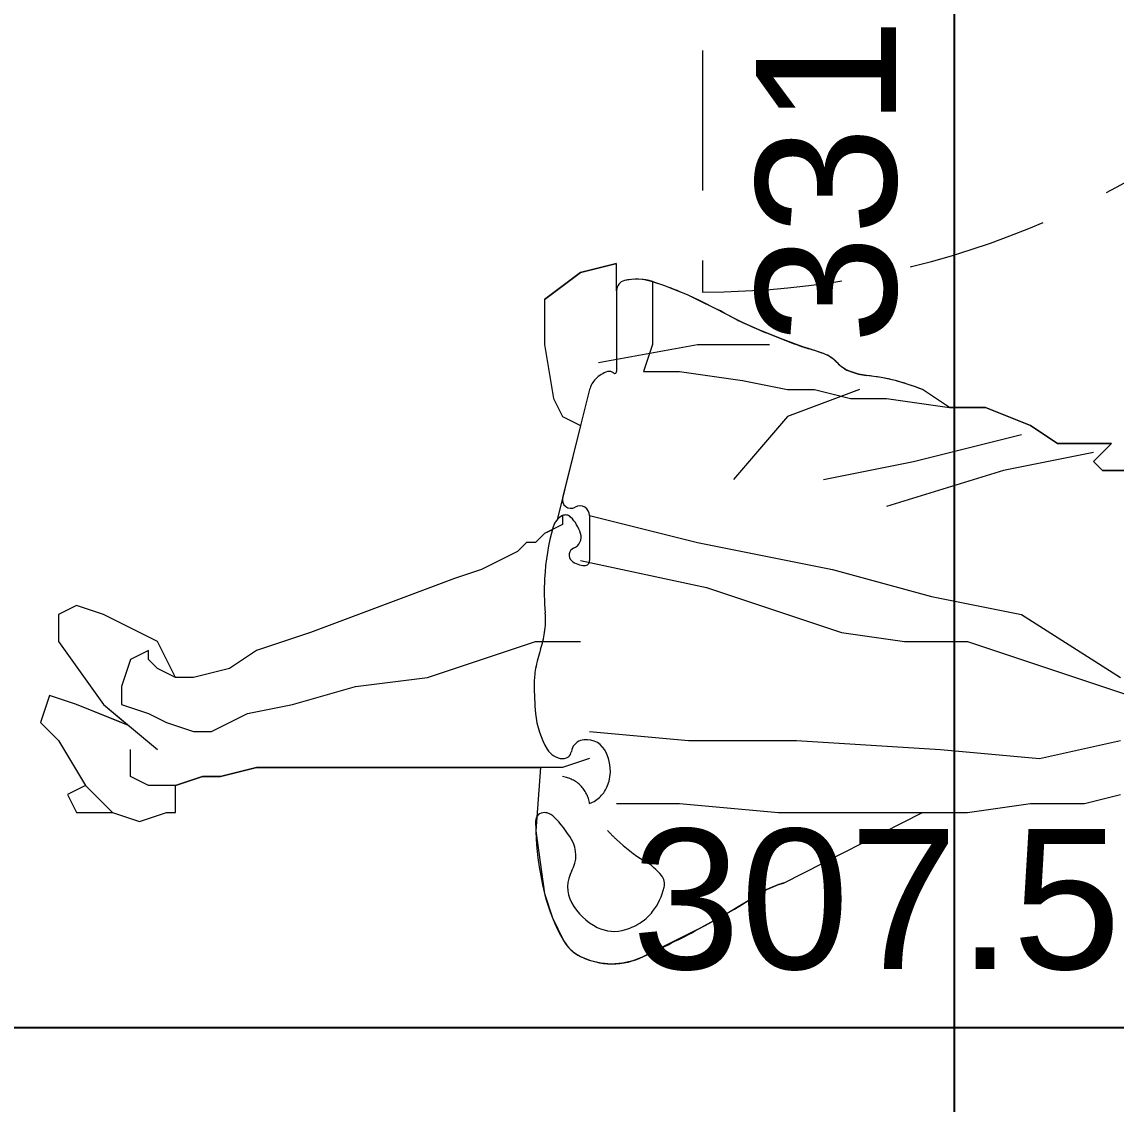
# Model space of a CAD drawing. Header units: centimetres. Extents: x 86156 to 91557, y -55119 to -48172.
# Drawn here: x 88281.2 to 88378.9, y -52362.9 to -52266.3 of the extents above; entities that cross this region are included whole.
import ezdxf

# ---------------------------------------------------------------- set-up
doc = ezdxf.new("R2010")
doc.units = ezdxf.units.CM
doc.header["$LTSCALE"] = 50
doc.header["$MEASUREMENT"] = 0
doc.linetypes.add('CACHE', pattern=[0.375, 0.25, -0.125])
doc.layers.get('0').update_dxf_attribs({"color": 8})
for name, color, linetype, lineweight in [('BETON HACHURE', 253, 'Continuous', 13), ('door', 44, 'Continuous', 5), ('New_SANITARI BANJO_Pen_No__75', 6, 'Continuous', 18), ('WINDOWS', 21, 'Continuous', 5)]:
    doc.layers.add(name, color=color, linetype=linetype, lineweight=lineweight)
doc.layers.add('COTE 50ème', color=1, linetype='Continuous')
doc.styles.add('GENERATED_STYLE_1', font='arial.ttf')
doc.styles.add('RS_TXT_50', font='arial.ttf', dxfattribs={"height": 12.5})
doc.dimstyles.new('RS_50CM_LINEAIRE', dxfattribs={"dimscale": 5, "dimtxt": 12.5, "dimasz": 1.5, "dimexe": 1, "dimexo": 2.5, "dimgap": 1, "dimtad": 1, "dimdec": 1, "dimrnd": 0.5, "dimdsep": 46, "dimtxsty": 'RS_TXT_50', "dimblk1": 'ARCHTICK', "dimblk2": 'ARCHTICK', "dimsah": 1, "dimcen": 2.5, "dimdle": 1, "dimclrt": 4, "dimadec": 0, "dimazin": 2, "dimtfac": 1, "dimtdec": 1, "dimtix": 1, "dimtmove": 2, "dimatfit": 3, "dimfxl": 1, "dimtolj": 1, "dimtzin": 0, "dimarcsym": 0})

# ---------------------------------------------------------------- blocks, each defined once
blk = doc.blocks.new('A$C0be60111')
at = {"layer": 'door'}
h = blk.add_hatch(dxfattribs=at)
h.set_pattern_fill('ANSI31', color=256, scale=15, angle=765)
h.set_pattern_definition([(90, (-137884.7133, -47127.9152), (-1.875, 3e-15), [])])
h.paths.add_polyline_path([(1.97, 2.267), (79.78, 2.267), (79.78, -2.448), (1.97, -2.448)])
for p, q in [((40.875, -27.107), (40.875, 7.852)), ((71.863, 6.913), (71.863, 6.788)), ((71.988, 6.913), (71.863, 6.913)), ((73.095, 6.913), (71.988, 6.913)), ((73.095, 6.913), (73.22, 6.913)), ((73.22, 6.913), (73.22, 6.788)), ((71.268, 5.449), (71.268, 6.022)), ((71.488, 5.449), (71.488, 6.022)), ((73.47, 6.538), (71.613, 6.538)), ((71.613, 6.288), (73.47, 6.288)), ((71.668, 6.038), (71.863, 6.038)), ((73.22, 6.788), (71.863, 6.788)), ((73.22, 6.038), (71.863, 6.038)), ((73.22, 6.038), (73.22, 4.669)), ((71.268, 5.449), (71.268, 4.877)), ((71.488, 5.449), (71.488, 4.877)), ((71.668, 4.86), (71.676, 4.86)), ((73.376, 4.499), (71.707, 4.499)), ((73.376, 4.099), (71.707, 4.099)), ((71.863, 4.675), (71.863, 4.669)), ((69.542, 2.567), (69.542, 2.267)), ((69.542, 2.267), (75.542, 2.267)), ((69.842, 2.867), (75.242, 2.867)), ((75.542, 2.567), (75.542, 2.267)), ((69.542, -2.748), (69.542, -2.448)), ((69.542, -2.448), (75.542, -2.448)), ((75.542, -2.748), (75.542, -2.448)), ((69.842, -3.048), (75.242, -3.048)), ((73.376, -4.28), (71.707, -4.28)), ((73.376, -4.68), (71.707, -4.68)), ((71.863, -4.856), (71.863, -4.85)), ((73.22, -6.219), (73.22, -4.85)), ((71.268, -5.63), (71.268, -5.058)), ((71.268, -5.63), (71.268, -6.203)), ((71.488, -5.63), (71.488, -5.058)), ((71.488, -5.63), (71.488, -6.203)), ((71.668, -5.041), (71.676, -5.041)), ((71.613, -6.469), (73.47, -6.469)), ((73.47, -6.719), (71.613, -6.719)), ((71.668, -6.219), (71.863, -6.219)), ((73.22, -6.219), (71.863, -6.219)), ((73.22, -6.969), (71.863, -6.969)), ((71.863, -7.094), (71.863, -6.969)), ((71.988, -7.094), (71.863, -7.094)), ((73.095, -7.094), (71.988, -7.094)), ((73.095, -7.094), (73.22, -7.094)), ((73.22, -7.094), (73.22, -6.969))]:
    blk.add_line(p, q, dxfattribs=at)
at = {"layer": 'door', "linetype": 'CACHE'}
blk.add_line((1.97, 2.267), (1.97, -75.543), dxfattribs=at)
at = {"layer": 'door'}
for points in [[(0, 0), (3.143, 0), (3.018, 2.319), (1.761, 2.319), (1.761, -2.5), (0, -2.5), (0, 0)], [(1.97, 2.267), (79.78, 2.267), (79.78, -2.448), (1.97, -2.448), (1.97, 2.267)]]:
    blk.add_lwpolyline(points, dxfattribs=at)
blk.add_circle((40.875, -33.107), 6, dxfattribs=at)
for centre, radius, start, end in [((72.542, 6.167), 0.929, 53.41041, 126.58959), ((71.378, 6.022), 0.11, 0.01058, 179.98942), ((71.613, 6.413), 0.125, 90, 270), ((71.544, 6.018), 0.0561, 52.03658, 176.29028), ((71.678, 6.253), 0.215, 242.38575, 267.2971), ((71.864, 6.537), 0.251, 90.11503, 179.88497), ((71.864, 6.288), 0.251, 180.11503, 269.88497), ((73.22, 6.537), 0.251, 0.11503, 89.88497), ((73.22, 6.288), 0.251, 270.11503, 359.88497), ((73.47, 6.413), 0.125, 270, 90), ((71.378, 4.877), 0.11, 180.01058, 359.98942), ((70.885, 3.923), 0.841, 314.36895, 12.07048), ((71.544, 4.88), 0.0561, 183.70972, 307.96342), ((71.707, 4.299), 0.2, 90, 270), ((71.678, 4.646), 0.215, 92.7029, 117.61425), ((71.672, 4.669), 0.191, 1.8485, 91.25737), ((71.692, 4.67), 0.171, 275.05904, 359.78248), ((73.392, 4.67), 0.171, 180.21752, 264.94096), ((74.198, 3.923), 0.841, 167.92952, 225.63105), ((73.376, 4.299), 0.2, 270, 90), ((71.863, 2.867), 0.6, 130.59085, 180), ((73.22, 2.867), 0.6, 0, 49.40915), ((69.842, 2.567), 0.3, 90, 180), ((75.242, 2.567), 0.3, 0, 90), ((69.842, -2.748), 0.3, 180, 270), ((75.242, -2.748), 0.3, 270, 0), ((71.863, -3.048), 0.6, 180, 229.40915), ((70.885, -4.104), 0.841, 347.92952, 45.63105), ((74.198, -4.104), 0.841, 134.36895, 192.07048), ((73.22, -3.048), 0.6, 310.59085, 0), ((71.707, -4.48), 0.2, 90, 270), ((71.672, -4.85), 0.191, 268.74263, 358.1515), ((71.692, -4.851), 0.171, 0.21752, 84.94096), ((73.392, -4.851), 0.171, 95.05904, 179.78248), ((73.376, -4.48), 0.2, 270, 90), ((71.378, -5.058), 0.11, 0.01058, 179.98942), ((71.544, -5.061), 0.0561, 52.03658, 176.29028), ((71.678, -4.827), 0.215, 242.38575, 267.2971), ((71.378, -6.203), 0.11, 180.01058, 359.98942), ((71.544, -6.199), 0.0561, 183.70972, 307.96342), ((71.613, -6.594), 0.125, 90, 270), ((71.678, -6.433), 0.215, 92.7029, 117.61425), ((71.864, -6.469), 0.251, 90.11503, 179.88497), ((71.864, -6.718), 0.251, 180.11503, 269.88497), ((73.22, -6.469), 0.251, 0.11503, 89.88497), ((73.22, -6.718), 0.251, 270.11503, 359.88497), ((73.47, -6.594), 0.125, 270, 90), ((72.542, -6.348), 0.929, 233.41041, 306.58959)]:
    blk.add_arc(centre, radius, start, end, dxfattribs=at)
at = {"layer": 'door', "linetype": 'CACHE'}
blk.add_arc((1.866, 2.53), 78.073, 270.07663, 356.34468, dxfattribs=at)
at = {"layer": 'door', "char_height": 7, "rotation": 270, "style": 'GENERATED_STYLE_1'}
for s, insert, attachment_point in [('\\A1;\\pt0;212', (32.164, -10.3), 7), ('\\A1;\\pt0;82', (42.625, -12.869), 7), ('\\A1;\\pt0;P', (44.207, -30.539), 1)]:
    blk.add_mtext(s, dxfattribs=dict(at, insert=insert, attachment_point=attachment_point))
blk = doc.blocks.new('_ArchTick')
at = {"color": 0, "linetype": 'ByBlock', "const_width": 0.15}
blk.add_lwpolyline([(-0.5, -0.5), (0.5, 0.5)], dxfattribs=at)
blk = doc.blocks.new('*D1688')
at = {"layer": 'COTE 50ème', "color": 0, "lineweight": -2, "ltscale": 0.5, "transparency": 16777216}
for p, q in [((88511.256, -52326.079), (88511.256, -52361.032)), ((88203.756, -52333.395), (88203.756, -52361.032)), ((88198.756, -52356.032), (88516.256, -52356.032))]:
    blk.add_line(p, q, dxfattribs=at)
at = {"layer": 'Defpoints', "color": 0, "ltscale": 0.5, "transparency": 16777216}
for p in [(88511.256, -52313.579), (88203.756, -52320.895), (88511.256, -52356.032)]:
    blk.add_point(p, dxfattribs=at)
at = {"layer": 'COTE 50ème', "color": 0, "lineweight": -2, "ltscale": 0.5, "transparency": 16777216, "xscale": 7.5, "yscale": 7.5, "zscale": 7.5, "rotation": 180}
blk.add_blockref('_ArchTick', (88203.756, -52356.032), dxfattribs=at)
at = {"layer": 'COTE 50ème', "color": 0, "lineweight": -2, "ltscale": 0.5, "transparency": 16777216, "xscale": 7.5, "yscale": 7.5, "zscale": 7.5}
blk.add_blockref('_ArchTick', (88511.256, -52356.032), dxfattribs=at)
at = {"layer": 'COTE 50ème', "color": 4, "ltscale": 0.5, "transparency": 16777216, "insert": (88357.506, -52344.646), "char_height": 12.5, "attachment_point": 5, "style": 'RS_TXT_50'}
blk.add_mtext('\\A1;307.5', dxfattribs=at)
blk = doc.blocks.new('*D1752')
at = {"layer": 'COTE 50ème', "color": 0, "lineweight": -2, "ltscale": 0.5, "transparency": 16777216}
for p, q in [((88364.494, -52444.029), (88364.494, -52102.374)), ((88346.256, -52107.374), (88369.494, -52107.374)), ((88331.25, -52439.029), (88369.494, -52439.029))]:
    blk.add_line(p, q, dxfattribs=at)
at = {"layer": 'Defpoints', "color": 0, "ltscale": 0.5, "transparency": 16777216}
for p in [(88333.756, -52107.374), (88364.494, -52107.374), (88318.75, -52439.029)]:
    blk.add_point(p, dxfattribs=at)
at = {"layer": 'COTE 50ème', "color": 0, "lineweight": -2, "ltscale": 0.5, "transparency": 16777216, "xscale": 7.5, "yscale": 7.5, "zscale": 7.5}
for p, rotation in [((88364.494, -52107.374), 90), ((88364.494, -52439.029), 270)]:
    blk.add_blockref('_ArchTick', p, dxfattribs=dict(at, rotation=rotation))
at = {"layer": 'COTE 50ème', "color": 4, "ltscale": 0.5, "transparency": 16777216, "insert": (88353.108, -52273.201), "char_height": 12.5, "attachment_point": 5, "rotation": 90, "style": 'RS_TXT_50'}
blk.add_mtext('\\A1;331.5', dxfattribs=at)

msp = doc.modelspace()

# ---------------------------------------------------------------- hatches: boundary and pattern name
at = {"layer": 'BETON HACHURE', "ltscale": 0.5, "transparency": 33554559}
h = msp.add_hatch(color=256, dxfattribs=at)
h.dxf.hatch_style = 1
h.paths.add_polyline_path([(89857.952, -49968.552), (89601.54, -49712.139), (89017.582, -49863.162), (88999.748, -49863.162), (88314.754, -49713.175), (88293.269, -49713.162), (87031.802, -49846.886), (86857.565, -50021.45), (86757.226, -51272.482), (86839.397, -52045.385), (86669.468, -52571.174), (86746.667, -53900.722), (86983.497, -54130.117), (88279.552, -54131.552), (88279.553, -54261.564), (89504.553, -54261.562), (89504.553, -54401.562), (90492.952, -54401.562), (90492.952, -51921.058), (89857.952, -51772.598)])
h.paths.add_polyline_path([(89837.952, -51788.461), (90472.952, -51936.921), (90472.952, -54381.562), (89524.553, -54381.562), (89524.553, -54241.562), (88299.552, -54241.564), (88299.552, -54111.574), (86991.604, -54110.126), (86766.182, -53891.78), (86689.651, -52573.757), (86859.734, -52047.494), (86777.311, -51272.222), (86876.913, -50030.376), (87040.954, -49866.028), (88294.32, -49733.163), (88312.584, -49733.173), (88997.584, -49883.162), (89020.126, -49883.162), (89595.48, -49734.364), (89837.952, -49976.836)], flags=16)
at = {"layer": 'WINDOWS'}
h = msp.add_hatch(color=140, dxfattribs=at)
h.dxf.hatch_style = 1
h.paths.add_polyline_path([(89018.829, -49872.962), (88998.687, -49872.962), (88313.691, -49722.974), (88293.784, -49722.962), (87036.287, -49856.266), (86867.046, -50025.824), (86767.068, -51272.355), (86849.362, -52046.418), (86679.358, -52572.44), (86756.229, -53896.341), (86987.469, -54120.322), (88289.352, -54121.763), (88289.352, -54251.764), (89514.353, -54251.762), (89514.353, -54391.762), (90483.152, -54391.762), (90483.152, -51928.831), (89848.152, -51780.371), (89848.152, -49972.611), (89598.571, -49723.029)])
h.paths.add_polyline_path([(89597.965, -49725.252), (89846.152, -49973.439), (89846.152, -51781.957), (90481.152, -51930.417), (90481.152, -54389.762), (89516.353, -54389.762), (89516.353, -54249.762), (88291.352, -54249.764), (88291.352, -54119.765), (86988.28, -54118.323), (86758.181, -53895.446), (86681.376, -52572.698), (86851.396, -52046.629), (86769.076, -51272.329), (86868.981, -50026.717), (87037.202, -49858.18), (88293.889, -49724.962), (88313.474, -49724.974), (88998.471, -49874.962), (89019.083, -49874.962)], flags=16)

# ---------------------------------------------------------------- linework, layer by layer
at = {"layer": 'New_SANITARI BANJO_Pen_No__75', "color": 240, "linetype": 'Continuous', "lineweight": 5, "true_color": 0xed1f24}
for p, q in [((88334.315, -52287.869), (88331.101, -52288.672)), ((88334.316, -52287.867), (88331.102, -52288.67)), ((88334.315, -52290.278), (88334.315, -52287.869)), ((88331.101, -52288.672), (88327.887, -52291.081)), ((88331.102, -52288.67), (88327.888, -52291.079)), ((88334.736, -52289.502), (88334.615, -52289.596)), ((88334.738, -52289.5), (88334.617, -52289.594)), ((88334.871, -52289.429), (88334.736, -52289.502)), ((88334.873, -52289.428), (88334.738, -52289.5)), ((88335.016, -52289.38), (88334.871, -52289.429)), ((88335.018, -52289.378), (88334.873, -52289.428)), ((88335.855, -52289.253), (88335.016, -52289.38)), ((88335.329, -52289.312), (88335.018, -52289.378)), ((88335.645, -52289.268), (88335.329, -52289.312)), ((88335.962, -52289.246), (88335.645, -52289.268)), ((88336.703, -52289.285), (88335.855, -52289.253)), ((88336.281, -52289.247), (88335.962, -52289.246)), ((88336.599, -52289.27), (88336.281, -52289.247)), ((88336.914, -52289.316), (88336.599, -52289.27)), ((88337.529, -52289.475), (88336.703, -52289.285)), ((88337.225, -52289.384), (88336.914, -52289.316)), ((88337.531, -52289.473), (88337.225, -52289.384)), ((88338.636, -52289.86), (88337.529, -52289.475)), ((88337.531, -52289.473), (88337.531, -52293.488)), ((88337.808, -52289.567), (88337.531, -52289.473)), ((88334.328, -52290.125), (88334.315, -52290.278)), ((88334.329, -52290.124), (88334.316, -52290.276)), ((88334.316, -52290.276), (88334.316, -52294.291)), ((88334.366, -52289.977), (88334.328, -52290.125)), ((88334.367, -52289.975), (88334.329, -52290.124)), ((88334.427, -52289.836), (88334.366, -52289.977)), ((88334.429, -52289.835), (88334.367, -52289.975)), ((88334.511, -52289.708), (88334.427, -52289.836)), ((88334.513, -52289.707), (88334.429, -52289.835)), ((88334.615, -52289.596), (88334.511, -52289.708)), ((88334.617, -52289.594), (88334.513, -52289.707)), ((88338.085, -52289.662), (88337.808, -52289.567)), ((88338.361, -52289.759), (88338.085, -52289.662)), ((88338.637, -52289.859), (88338.361, -52289.759)), ((88339.73, -52290.279), (88338.636, -52289.86)), ((88338.912, -52289.96), (88338.637, -52289.859)), ((88339.186, -52290.064), (88338.912, -52289.96)), ((88339.459, -52290.17), (88339.186, -52290.064)), ((88339.731, -52290.277), (88339.459, -52290.17)), ((88340.645, -52290.664), (88339.73, -52290.279)), ((88339.961, -52290.371), (88339.731, -52290.277)), ((88340.191, -52290.466), (88339.961, -52290.371)), ((88340.419, -52290.563), (88340.191, -52290.466)), ((88327.887, -52291.081), (88327.887, -52295.096)), ((88327.888, -52291.079), (88327.888, -52295.094)), ((88340.647, -52290.662), (88340.419, -52290.563)), ((88341.547, -52291.081), (88340.645, -52290.664)), ((88340.874, -52290.764), (88340.647, -52290.662)), ((88341.099, -52290.867), (88340.874, -52290.764)), ((88341.324, -52290.972), (88341.099, -52290.867)), ((88341.548, -52291.079), (88341.324, -52290.972)), ((88343.173, -52291.887), (88341.547, -52291.081)), ((88341.956, -52291.278), (88341.548, -52291.079)), ((88342.363, -52291.479), (88341.956, -52291.278)), ((88342.769, -52291.681), (88342.363, -52291.479)), ((88343.174, -52291.886), (88342.769, -52291.681)), ((88344.783, -52292.725), (88343.173, -52291.887)), ((88343.578, -52292.092), (88343.174, -52291.886)), ((88343.981, -52292.301), (88343.578, -52292.092)), ((88344.383, -52292.511), (88343.981, -52292.301)), ((88344.784, -52292.723), (88344.383, -52292.511)), ((88345.568, -52293.123), (88344.783, -52292.725)), ((88344.784, -52292.723), (88344.979, -52292.826)), ((88344.979, -52292.826), (88345.175, -52292.926)), ((88345.175, -52292.926), (88345.372, -52293.025)), ((88345.372, -52293.025), (88345.569, -52293.121)), ((88346.368, -52293.49), (88345.568, -52293.123)), ((88345.569, -52293.121), (88345.768, -52293.216)), ((88345.768, -52293.216), (88345.968, -52293.309)), ((88345.968, -52293.309), (88346.168, -52293.4)), ((88346.168, -52293.4), (88346.37, -52293.488)), ((88334.316, -52294.291), (88334.316, -52297.504)), ((88337.531, -52293.488), (88337.531, -52295.094)), ((88347.175, -52293.834), (88346.368, -52293.49)), ((88346.37, -52293.488), (88346.571, -52293.576)), ((88346.571, -52293.576), (88346.773, -52293.662)), ((88346.773, -52293.662), (88346.975, -52293.748)), ((88346.975, -52293.748), (88347.177, -52293.832)), ((88347.988, -52294.166), (88347.175, -52293.834)), ((88347.177, -52293.832), (88347.38, -52293.917)), ((88347.38, -52293.917), (88347.582, -52294)), ((88347.582, -52294), (88347.786, -52294.082)), ((88347.786, -52294.082), (88347.989, -52294.164)), ((88349.184, -52294.637), (88347.988, -52294.166)), ((88347.989, -52294.164), (88348.288, -52294.283)), ((88348.288, -52294.283), (88348.587, -52294.401)), ((88327.887, -52295.096), (88328.691, -52299.914)), ((88327.888, -52295.094), (88328.692, -52299.913)), ((88332.709, -52296.701), (88341.548, -52295.094)), ((88337.531, -52295.094), (88336.727, -52297.504)), ((88341.548, -52295.094), (88347.977, -52295.094)), ((88348.587, -52294.401), (88348.886, -52294.519)), ((88348.886, -52294.519), (88349.186, -52294.636)), ((88350.386, -52295.096), (88349.184, -52294.637)), ((88349.186, -52294.636), (88349.486, -52294.751)), ((88349.486, -52294.751), (88349.786, -52294.867)), ((88349.786, -52294.867), (88350.087, -52294.981)), ((88350.087, -52294.981), (88350.387, -52295.094)), ((88350.955, -52295.298), (88350.386, -52295.096)), ((88350.387, -52295.094), (88350.529, -52295.147)), ((88350.529, -52295.147), (88350.671, -52295.198)), ((88350.671, -52295.198), (88350.814, -52295.248)), ((88350.814, -52295.248), (88350.957, -52295.297)), ((88351.532, -52295.48), (88350.955, -52295.298)), ((88350.957, -52295.297), (88351.101, -52295.344)), ((88351.101, -52295.344), (88351.245, -52295.39)), ((88351.245, -52295.39), (88351.389, -52295.435)), ((88351.389, -52295.435), (88351.534, -52295.479)), ((88352.168, -52295.679), (88351.532, -52295.48)), ((88351.693, -52295.526), (88351.534, -52295.479)), ((88351.852, -52295.575), (88351.693, -52295.526)), ((88352.011, -52295.626), (88351.852, -52295.575)), ((88352.169, -52295.678), (88352.011, -52295.626)), ((88352.796, -52295.899), (88352.168, -52295.679)), ((88352.327, -52295.731), (88352.169, -52295.678)), ((88352.485, -52295.785), (88352.327, -52295.731)), ((88352.642, -52295.841), (88352.485, -52295.785)), ((88352.798, -52295.898), (88352.642, -52295.841)), ((88353.239, -52296.102), (88352.796, -52295.899)), ((88352.968, -52295.966), (88352.798, -52295.898)), ((88353.133, -52296.044), (88352.968, -52295.966)), ((88353.293, -52296.131), (88353.133, -52296.044)), ((88353.644, -52296.372), (88353.239, -52296.102)), ((88353.448, -52296.228), (88353.293, -52296.131)), ((88353.597, -52296.334), (88353.448, -52296.228)), ((88353.74, -52296.448), (88353.597, -52296.334)), ((88354.36, -52297.032), (88353.644, -52296.372)), ((88353.875, -52296.57), (88353.74, -52296.448)), ((88354.003, -52296.701), (88353.875, -52296.57)), ((88354.003, -52296.701), (88354.132, -52296.831)), ((88354.132, -52296.831), (88354.267, -52296.953)), ((88354.267, -52296.953), (88354.41, -52297.067)), ((88354.765, -52297.301), (88354.36, -52297.032)), ((88354.41, -52297.067), (88354.559, -52297.173)), ((88354.559, -52297.173), (88354.714, -52297.27)), ((88354.714, -52297.27), (88354.874, -52297.357)), ((88355.207, -52297.505), (88354.765, -52297.301)), ((88332.35, -52298.261), (88332.262, -52298.368)), ((88332.444, -52298.16), (88332.35, -52298.261)), ((88332.559, -52298.051), (88332.444, -52298.16)), ((88332.68, -52297.95), (88332.559, -52298.051)), ((88332.807, -52297.855), (88332.68, -52297.95)), ((88332.94, -52297.769), (88332.807, -52297.855)), ((88333.077, -52297.69), (88332.94, -52297.769)), ((88333.219, -52297.619), (88333.077, -52297.69)), ((88333.364, -52297.557), (88333.219, -52297.619)), ((88333.513, -52297.504), (88333.364, -52297.557)), ((88333.582, -52297.486), (88333.513, -52297.504)), ((88333.652, -52297.478), (88333.582, -52297.486)), ((88333.723, -52297.479), (88333.652, -52297.478)), ((88333.793, -52297.49), (88333.723, -52297.479)), ((88333.861, -52297.511), (88333.793, -52297.49)), ((88333.925, -52297.54), (88333.861, -52297.511)), ((88333.985, -52297.577), (88333.925, -52297.54)), ((88334.04, -52297.622), (88333.985, -52297.577)), ((88334.04, -52297.622), (88334.079, -52297.65)), ((88334.079, -52297.65), (88334.124, -52297.665)), ((88334.124, -52297.665), (88334.171, -52297.666)), ((88334.171, -52297.666), (88334.217, -52297.654)), ((88334.217, -52297.654), (88334.258, -52297.629)), ((88334.258, -52297.629), (88334.289, -52297.594)), ((88334.289, -52297.594), (88334.31, -52297.551)), ((88334.31, -52297.551), (88334.316, -52297.504)), ((88336.727, -52297.504), (88337.531, -52297.504)), ((88337.531, -52297.504), (88339.941, -52297.504)), ((88339.941, -52297.504), (88345.566, -52298.307)), ((88354.874, -52297.357), (88355.039, -52297.435)), ((88355.039, -52297.435), (88355.209, -52297.504)), ((88355.906, -52297.715), (88355.207, -52297.505)), ((88355.209, -52297.504), (88355.381, -52297.564)), ((88355.381, -52297.564), (88355.555, -52297.619)), ((88355.555, -52297.619), (88355.731, -52297.669)), ((88355.731, -52297.669), (88355.908, -52297.714)), ((88356.625, -52297.84), (88355.906, -52297.715)), ((88355.908, -52297.714), (88356.086, -52297.753)), ((88356.086, -52297.753), (88356.266, -52297.787)), ((88356.266, -52297.787), (88356.446, -52297.816)), ((88356.446, -52297.816), (88356.627, -52297.839)), ((88357.933, -52298.031), (88356.625, -52297.84)), ((88356.955, -52297.878), (88356.627, -52297.839)), ((88357.282, -52297.923), (88356.955, -52297.878)), ((88357.609, -52297.974), (88357.282, -52297.923)), ((88357.935, -52298.03), (88357.609, -52297.974)), ((88359.225, -52298.308), (88357.933, -52298.031)), ((88358.259, -52298.091), (88357.935, -52298.03)), ((88358.583, -52298.157), (88358.259, -52298.091)), ((88358.905, -52298.229), (88358.583, -52298.157)), ((88359.226, -52298.307), (88358.905, -52298.229)), ((88331.906, -52299.11), (88331.102, -52302.322)), ((88331.944, -52298.977), (88331.906, -52299.11)), ((88331.991, -52298.847), (88331.944, -52298.977)), ((88332.046, -52298.72), (88331.991, -52298.847)), ((88332.11, -52298.598), (88332.046, -52298.72)), ((88332.182, -52298.48), (88332.11, -52298.598)), ((88332.262, -52298.368), (88332.182, -52298.48)), ((88345.566, -52298.307), (88349.584, -52299.11)), ((88356.012, -52299.11), (88349.584, -52301.519)), ((88349.584, -52299.11), (88351.995, -52299.11)), ((88351.995, -52299.11), (88355.209, -52299.913)), ((88359.693, -52298.434), (88359.225, -52298.308)), ((88359.344, -52298.337), (88359.226, -52298.307)), ((88359.461, -52298.368), (88359.344, -52298.337)), ((88359.578, -52298.4), (88359.461, -52298.368)), ((88359.695, -52298.433), (88359.578, -52298.4)), ((88360.156, -52298.579), (88359.693, -52298.434)), ((88359.811, -52298.468), (88359.695, -52298.433)), ((88359.927, -52298.503), (88359.811, -52298.468)), ((88360.043, -52298.54), (88359.927, -52298.503)), ((88360.158, -52298.578), (88360.043, -52298.54)), ((88360.899, -52298.836), (88360.156, -52298.579)), ((88360.344, -52298.64), (88360.158, -52298.578)), ((88360.53, -52298.704), (88360.344, -52298.64)), ((88360.716, -52298.769), (88360.53, -52298.704)), ((88360.901, -52298.835), (88360.716, -52298.769)), ((88361.635, -52299.111), (88360.899, -52298.836)), ((88361.085, -52298.902), (88360.901, -52298.835)), ((88361.27, -52298.97), (88361.085, -52298.902)), ((88361.454, -52299.039), (88361.27, -52298.97)), ((88361.637, -52299.11), (88361.454, -52299.039)), ((88364.046, -52300.717), (88361.635, -52299.111)), ((88328.691, -52299.914), (88329.494, -52301.52)), ((88328.692, -52299.913), (88329.495, -52301.519)), ((88355.209, -52299.913), (88358.423, -52299.913)), ((88358.423, -52299.913), (88364.048, -52300.716)), ((88367.26, -52300.717), (88364.046, -52300.717)), ((88364.048, -52300.716), (88367.262, -52300.716)), ((88371.278, -52302.323), (88367.26, -52300.717)), ((88367.262, -52300.716), (88371.28, -52302.322)), ((88329.494, -52301.52), (88331.101, -52302.323)), ((88349.584, -52301.519), (88344.763, -52307.14)), ((88331.101, -52302.323), (88328.999, -52310.726)), ((88331.102, -52302.322), (88330.299, -52305.534)), ((88360.834, -52305.534), (88370.476, -52303.125)), ((88373.688, -52303.929), (88371.278, -52302.323)), ((88371.28, -52302.322), (88373.69, -52303.928)), ((88378.509, -52303.929), (88373.688, -52303.929)), ((88373.69, -52303.928), (88376.101, -52303.928)), ((88376.101, -52303.928), (88378.512, -52303.928)), ((88376.902, -52305.535), (88378.509, -52303.929)), ((88378.512, -52303.928), (88376.905, -52305.534)), ((88376.905, -52304.731), (88368.869, -52306.337)), ((88330.299, -52305.534), (88329.495, -52308.746)), ((88352.798, -52307.14), (88360.834, -52305.534)), ((88377.706, -52306.338), (88376.902, -52305.535)), ((88376.905, -52305.534), (88377.708, -52306.337)), ((88368.869, -52306.337), (88358.423, -52309.549)), ((88380.116, -52306.338), (88377.706, -52306.338)), ((88377.708, -52306.337), (88380.119, -52306.337)), ((88329.495, -52308.746), (88329.473, -52308.967)), ((88329.473, -52308.967), (88329.515, -52309.185)), ((88329.515, -52309.185), (88329.619, -52309.382)), ((88329.619, -52309.382), (88329.774, -52309.54)), ((88329.774, -52309.54), (88329.968, -52309.648)), ((88329.968, -52309.648), (88330.185, -52309.695)), ((88330.185, -52309.695), (88330.407, -52309.678)), ((88330.407, -52309.678), (88330.614, -52309.598)), ((88330.823, -52309.514), (88330.614, -52309.598)), ((88331.046, -52309.486), (88330.823, -52309.514)), ((88331.269, -52309.517), (88331.046, -52309.486)), ((88331.476, -52309.604), (88331.269, -52309.517)), ((88331.654, -52309.742), (88331.476, -52309.604)), ((88331.791, -52309.921), (88331.654, -52309.742)), ((88331.877, -52310.129), (88331.791, -52309.921)), ((88328.854, -52310.915), (88328.74, -52311.123)), ((88328.87, -52310.893), (88328.784, -52311.036)), ((88328.999, -52310.726), (88328.854, -52310.915)), ((88328.971, -52310.759), (88328.87, -52310.893)), ((88329.085, -52310.637), (88328.971, -52310.759)), ((88329.211, -52310.528), (88329.085, -52310.637)), ((88329.349, -52310.432), (88329.211, -52310.528)), ((88329.495, -52310.352), (88329.349, -52310.432)), ((88329.586, -52310.317), (88329.495, -52310.352)), ((88329.495, -52310.352), (88329.495, -52311.155)), ((88329.681, -52310.295), (88329.586, -52310.317)), ((88329.778, -52310.289), (88329.681, -52310.295)), ((88329.875, -52310.298), (88329.778, -52310.289)), ((88329.969, -52310.322), (88329.875, -52310.298)), ((88330.059, -52310.359), (88329.969, -52310.322)), ((88330.142, -52310.411), (88330.059, -52310.359)), ((88330.216, -52310.474), (88330.142, -52310.411)), ((88330.365, -52310.633), (88330.216, -52310.474)), ((88330.505, -52310.801), (88330.365, -52310.633)), ((88330.634, -52310.977), (88330.505, -52310.801)), ((88330.751, -52311.161), (88330.634, -52310.977)), ((88331.906, -52310.352), (88331.877, -52310.129)), ((88331.906, -52310.352), (88341.548, -52312.761)), ((88331.906, -52310.352), (88331.906, -52313.564)), ((88327.887, -52311.959), (88327.083, -52312.762)), ((88327.888, -52311.958), (88327.085, -52312.761)), ((88328.584, -52311.611), (88327.887, -52311.959)), ((88329.495, -52311.155), (88327.888, -52311.958)), ((88328.505, -52311.913), (88328.368, -52312.484)), ((88328.659, -52311.346), (88328.505, -52311.913)), ((88328.62, -52311.478), (88328.584, -52311.611)), ((88328.657, -52311.346), (88328.62, -52311.478)), ((88328.74, -52311.123), (88328.657, -52311.346)), ((88328.713, -52311.188), (88328.659, -52311.346)), ((88328.784, -52311.036), (88328.713, -52311.188)), ((88330.857, -52311.352), (88330.751, -52311.161)), ((88330.951, -52311.549), (88330.857, -52311.352)), ((88331.033, -52311.751), (88330.951, -52311.549)), ((88331.102, -52311.958), (88331.033, -52311.751)), ((88331.141, -52312.15), (88331.102, -52311.958)), ((88326.28, -52312.762), (88325.476, -52313.565)), ((88326.281, -52312.761), (88325.477, -52313.564)), ((88327.083, -52312.762), (88326.28, -52312.762)), ((88327.085, -52312.761), (88326.281, -52312.761)), ((88328.368, -52312.484), (88328.247, -52313.059)), ((88330.812, -52313.04), (88330.942, -52312.893)), ((88330.942, -52312.893), (88331.043, -52312.724)), ((88331.043, -52312.724), (88331.111, -52312.54)), ((88331.111, -52312.54), (88331.144, -52312.347)), ((88331.144, -52312.347), (88331.141, -52312.15)), ((88341.548, -52312.761), (88353.602, -52315.17)), ((88325.476, -52313.565), (88322.262, -52315.171)), ((88325.477, -52313.564), (88323.87, -52314.367)), ((88328.142, -52313.637), (88328.054, -52314.218)), ((88328.247, -52313.059), (88328.142, -52313.637)), ((88330.078, -52313.757), (88330.072, -52313.926)), ((88330.072, -52313.926), (88330.109, -52314.091)), ((88330.127, -52313.596), (88330.078, -52313.757)), ((88330.214, -52313.451), (88330.127, -52313.596)), ((88330.336, -52313.334), (88330.214, -52313.451)), ((88330.483, -52313.251), (88330.336, -52313.334)), ((88330.483, -52313.251), (88330.657, -52313.161)), ((88330.657, -52313.161), (88330.812, -52313.04)), ((88331.906, -52313.564), (88331.906, -52314.367)), ((88323.87, -52314.367), (88322.263, -52315.17)), ((88327.982, -52314.802), (88327.927, -52315.387)), ((88328.054, -52314.218), (88327.982, -52314.802)), ((88330.109, -52314.091), (88330.186, -52314.241)), ((88330.186, -52314.241), (88330.299, -52314.367)), ((88330.299, -52314.367), (88330.424, -52314.466)), ((88330.424, -52314.466), (88330.557, -52314.553)), ((88330.557, -52314.553), (88330.698, -52314.628)), ((88330.698, -52314.628), (88330.845, -52314.691)), ((88330.845, -52314.691), (88330.997, -52314.739)), ((88330.997, -52314.739), (88331.152, -52314.775)), ((88331.102, -52314.367), (88342.352, -52316.776)), ((88331.152, -52314.775), (88331.31, -52314.796)), ((88331.31, -52314.796), (88331.47, -52314.803)), ((88331.47, -52314.803), (88331.555, -52314.795)), ((88331.555, -52314.795), (88331.637, -52314.77)), ((88331.637, -52314.77), (88331.712, -52314.73)), ((88331.712, -52314.73), (88331.778, -52314.675)), ((88331.778, -52314.675), (88331.832, -52314.609)), ((88331.832, -52314.609), (88331.873, -52314.534)), ((88331.873, -52314.534), (88331.897, -52314.452)), ((88331.897, -52314.452), (88331.906, -52314.367)), ((88322.262, -52315.171), (88319.852, -52315.974)), ((88322.263, -52315.17), (88319.853, -52315.973)), ((88327.927, -52315.387), (88327.888, -52315.973)), ((88353.602, -52315.17), (88362.441, -52317.579)), ((88319.852, -52315.974), (88306.995, -52320.792)), ((88319.853, -52315.973), (88313.424, -52318.382)), ((88327.862, -52316.735), (88327.859, -52317.116)), ((88327.872, -52316.354), (88327.862, -52316.735)), ((88327.888, -52315.973), (88327.872, -52316.354)), ((88342.352, -52316.776), (88349.584, -52319.185)), ((88327.859, -52317.116), (88327.863, -52317.497)), ((88327.863, -52317.497), (88327.873, -52317.878)), ((88362.441, -52317.579), (88370.476, -52319.185)), ((88286.104, -52318.382), (88284.496, -52319.185)), ((88286.103, -52318.383), (88284.496, -52319.186)), ((88288.514, -52319.186), (88286.103, -52318.383)), ((88288.514, -52319.185), (88286.104, -52318.382)), ((88313.424, -52318.382), (88306.996, -52320.791)), ((88327.873, -52317.878), (88327.891, -52318.259)), ((88327.891, -52318.259), (88327.914, -52318.64)), ((88327.914, -52318.64), (88327.945, -52319.02)), ((88284.496, -52319.185), (88284.496, -52321.594)), ((88284.496, -52319.186), (88284.496, -52321.595)), ((88293.335, -52321.594), (88288.514, -52319.185)), ((88293.335, -52321.595), (88288.514, -52319.186)), ((88327.961, -52319.241), (88327.945, -52319.02)), ((88327.971, -52319.463), (88327.961, -52319.241)), ((88327.97, -52319.907), (88327.974, -52319.685)), ((88327.974, -52319.685), (88327.971, -52319.463)), ((88349.584, -52319.185), (88354.405, -52320.791)), ((88370.476, -52319.185), (88379.315, -52324.806)), ((88327.888, -52320.791), (88327.919, -52320.571)), ((88327.919, -52320.571), (88327.942, -52320.35)), ((88327.942, -52320.35), (88327.959, -52320.129)), ((88327.959, -52320.129), (88327.97, -52319.907)), ((88284.496, -52321.594), (88288.514, -52327.215)), ((88284.496, -52321.595), (88288.514, -52327.216)), ((88294.942, -52324.807), (88293.335, -52321.595)), ((88306.996, -52320.791), (88302.174, -52322.397)), ((88306.995, -52320.792), (88302.174, -52322.398)), ((88322.263, -52323.2), (88327.085, -52321.594)), ((88327.085, -52321.594), (88330.299, -52321.594)), ((88327.64, -52321.914), (88327.692, -52321.729)), ((88327.692, -52321.729), (88327.739, -52321.543)), ((88327.739, -52321.543), (88327.782, -52321.356)), ((88327.782, -52321.356), (88327.822, -52321.169)), ((88327.822, -52321.169), (88327.857, -52320.98)), ((88327.857, -52320.98), (88327.888, -52320.791)), ((88330.299, -52321.594), (88331.102, -52321.594)), ((88354.405, -52320.791), (88360.03, -52321.594)), ((88360.03, -52321.594), (88365.655, -52321.594)), ((88365.655, -52321.594), (88375.297, -52324.806)), ((88292.532, -52322.397), (88290.925, -52323.2)), ((88292.532, -52323.2), (88292.532, -52322.397)), ((88302.174, -52322.398), (88299.763, -52324.004)), ((88302.174, -52322.397), (88299.764, -52324.003)), ((88327.392, -52322.704), (88327.331, -52322.918)), ((88327.457, -52322.491), (88327.392, -52322.704)), ((88327.526, -52322.279), (88327.457, -52322.491)), ((88327.526, -52322.279), (88327.585, -52322.097)), ((88327.585, -52322.097), (88327.64, -52321.914)), ((88290.925, -52323.2), (88290.121, -52325.609)), ((88293.335, -52324.003), (88292.532, -52323.2)), ((88317.442, -52324.806), (88322.263, -52323.2)), ((88327.171, -52323.567), (88327.126, -52323.785)), ((88327.22, -52323.349), (88327.171, -52323.567)), ((88327.273, -52323.133), (88327.22, -52323.349)), ((88327.331, -52322.918), (88327.273, -52323.133)), ((88294.943, -52324.806), (88293.335, -52324.003)), ((88299.763, -52324.004), (88296.549, -52324.807)), ((88299.764, -52324.003), (88296.55, -52324.806)), ((88327.01, -52324.519), (88326.993, -52324.692)), ((88327.031, -52324.347), (88327.01, -52324.519)), ((88327.056, -52324.175), (88327.031, -52324.347)), ((88327.085, -52324.003), (88327.056, -52324.175)), ((88327.126, -52323.785), (88327.085, -52324.003)), ((88290.121, -52325.609), (88290.121, -52327.215)), ((88296.549, -52324.807), (88294.942, -52324.807)), ((88296.55, -52324.806), (88294.943, -52324.806)), ((88305.389, -52327.215), (88311.014, -52325.609)), ((88311.014, -52325.609), (88317.442, -52324.806)), ((88326.964, -52325.212), (88326.962, -52325.386)), ((88326.962, -52325.386), (88326.964, -52325.715)), ((88326.97, -52325.038), (88326.964, -52325.212)), ((88326.979, -52324.865), (88326.97, -52325.038)), ((88326.993, -52324.692), (88326.979, -52324.865)), ((88375.297, -52324.806), (88380.119, -52326.412)), ((88283.693, -52326.412), (88282.889, -52328.821)), ((88283.693, -52326.413), (88282.889, -52328.822)), ((88286.104, -52327.215), (88283.693, -52326.412)), ((88286.103, -52327.216), (88283.693, -52326.413)), ((88326.964, -52325.715), (88326.97, -52326.045)), ((88326.97, -52326.045), (88326.979, -52326.374)), ((88326.979, -52326.374), (88326.993, -52326.703)), ((88290.739, -52329.069), (88286.103, -52327.216)), ((88290.121, -52328.821), (88286.104, -52327.215)), ((88288.514, -52327.215), (88293.335, -52331.231)), ((88288.514, -52327.216), (88290.739, -52329.069)), ((88290.121, -52327.215), (88292.532, -52328.018)), ((88301.371, -52328.018), (88305.389, -52327.215)), ((88326.993, -52326.703), (88327.01, -52327.033)), ((88327.01, -52327.033), (88327.031, -52327.362)), ((88327.031, -52327.362), (88327.056, -52327.69)), ((88292.532, -52328.018), (88294.139, -52328.821)), ((88298.157, -52329.624), (88301.371, -52328.018)), ((88327.056, -52327.69), (88327.085, -52328.018)), ((88327.085, -52328.018), (88327.135, -52328.437)), ((88327.135, -52328.437), (88327.21, -52328.853)), ((88282.889, -52328.821), (88284.496, -52330.428)), ((88282.889, -52328.822), (88284.496, -52330.428)), ((88294.139, -52328.821), (88296.55, -52329.624)), ((88327.21, -52328.853), (88327.307, -52329.263)), ((88327.307, -52329.263), (88327.427, -52329.667)), ((88284.496, -52330.428), (88286.907, -52334.443)), ((88284.496, -52330.428), (88286.907, -52334.443)), ((88296.55, -52329.624), (88298.157, -52329.624)), ((88327.427, -52329.667), (88327.57, -52330.065)), ((88327.57, -52330.065), (88327.734, -52330.453)), ((88327.734, -52330.453), (88327.92, -52330.832)), ((88330.945, -52330.488), (88330.799, -52330.569)), ((88331.102, -52330.428), (88330.945, -52330.488)), ((88331.405, -52330.362), (88331.102, -52330.428)), ((88331.714, -52330.348), (88331.405, -52330.362)), ((88332.022, -52330.385), (88331.714, -52330.348)), ((88331.906, -52329.624), (88340.745, -52330.428)), ((88332.319, -52330.472), (88332.022, -52330.385)), ((88332.598, -52330.606), (88332.319, -52330.472)), ((88340.745, -52330.428), (88350.387, -52330.428)), ((88350.387, -52330.428), (88363.244, -52331.231)), ((88372.083, -52332.034), (88379.315, -52330.428)), ((88290.925, -52333.64), (88290.925, -52331.231)), ((88327.92, -52330.832), (88328.127, -52331.199)), ((88328.127, -52331.199), (88328.245, -52331.371)), ((88328.245, -52331.371), (88328.383, -52331.527)), ((88330.244, -52331.531), (88330.276, -52331.396)), ((88330.311, -52331.232), (88330.276, -52331.396)), ((88330.368, -52331.074), (88330.311, -52331.232)), ((88330.448, -52330.926), (88330.368, -52331.074)), ((88330.547, -52330.791), (88330.448, -52330.926)), ((88330.665, -52330.671), (88330.547, -52330.791)), ((88330.799, -52330.569), (88330.665, -52330.671)), ((88332.851, -52330.785), (88332.598, -52330.606)), ((88333.071, -52331.004), (88332.851, -52330.785)), ((88333.252, -52331.255), (88333.071, -52331.004)), ((88333.444, -52331.622), (88333.252, -52331.255)), ((88363.244, -52331.231), (88372.083, -52332.034)), ((88328.383, -52331.527), (88328.538, -52331.666)), ((88328.538, -52331.666), (88328.709, -52331.785)), ((88328.709, -52331.785), (88328.893, -52331.882)), ((88328.893, -52331.882), (88329.087, -52331.957)), ((88329.087, -52331.957), (88329.289, -52332.007)), ((88329.289, -52332.007), (88329.495, -52332.034)), ((88329.495, -52332.034), (88329.633, -52332.03)), ((88331.906, -52332.034), (88329.495, -52332.837)), ((88329.633, -52332.03), (88329.769, -52332)), ((88329.769, -52332), (88329.896, -52331.946)), ((88329.896, -52331.946), (88330.011, -52331.869)), ((88330.011, -52331.869), (88330.109, -52331.772)), ((88330.109, -52331.772), (88330.188, -52331.658)), ((88330.188, -52331.658), (88330.244, -52331.531)), ((88333.593, -52332.008), (88333.444, -52331.622)), ((88333.697, -52332.408), (88333.593, -52332.008)), ((88333.755, -52332.818), (88333.697, -52332.408)), ((88298.96, -52333.64), (88302.174, -52332.837)), ((88302.174, -52332.837), (88298.96, -52333.64)), ((88302.174, -52332.837), (88327.52, -52332.837)), ((88306.192, -52332.837), (88302.174, -52332.837)), ((88308.603, -52332.837), (88306.192, -52332.837)), ((88311.817, -52332.837), (88308.603, -52332.837)), ((88315.835, -52332.837), (88311.817, -52332.837)), ((88320.656, -52332.837), (88315.835, -52332.837)), ((88323.87, -52332.837), (88320.656, -52332.837)), ((88327.085, -52332.837), (88323.87, -52332.837)), ((88329.495, -52332.837), (88327.085, -52332.837)), ((88327.52, -52332.837), (88327.098, -52338.477)), ((88333.727, -52333.644), (88333.765, -52333.232)), ((88333.765, -52333.232), (88333.755, -52332.818)), ((88286.907, -52334.443), (88285.3, -52335.246)), ((88286.907, -52334.443), (88289.318, -52336.852)), ((88292.532, -52334.443), (88290.925, -52333.64)), ((88294.943, -52334.443), (88292.532, -52334.443)), ((88294.942, -52334.443), (88297.353, -52333.64)), ((88294.942, -52336.851), (88294.942, -52334.443)), ((88297.353, -52333.64), (88294.943, -52334.443)), ((88297.353, -52333.64), (88298.96, -52333.64)), ((88298.96, -52333.64), (88297.353, -52333.64)), ((88329.608, -52333.658), (88329.495, -52333.64)), ((88329.72, -52333.681), (88329.608, -52333.658)), ((88329.831, -52333.708), (88329.72, -52333.681)), ((88329.94, -52333.74), (88329.831, -52333.708)), ((88330.049, -52333.776), (88329.94, -52333.74)), ((88330.156, -52333.817), (88330.049, -52333.776)), ((88330.261, -52333.862), (88330.156, -52333.817)), ((88330.364, -52333.911), (88330.261, -52333.862)), ((88330.465, -52333.964), (88330.364, -52333.911)), ((88330.564, -52334.021), (88330.465, -52333.964)), ((88330.66, -52334.082), (88330.564, -52334.021)), ((88330.755, -52334.147), (88330.66, -52334.082)), ((88330.846, -52334.216), (88330.755, -52334.147)), ((88330.934, -52334.288), (88330.846, -52334.216)), ((88331.02, -52334.364), (88330.934, -52334.288)), ((88331.102, -52334.443), (88331.02, -52334.364)), ((88331.181, -52334.525), (88331.102, -52334.443)), ((88333.456, -52334.575), (88333.513, -52334.443)), ((88333.513, -52334.443), (88333.643, -52334.05)), ((88333.643, -52334.05), (88333.727, -52333.644)), ((88285.3, -52335.246), (88286.103, -52336.851)), ((88285.3, -52335.246), (88286.104, -52336.852)), ((88331.257, -52334.61), (88331.181, -52334.525)), ((88331.329, -52334.699), (88331.257, -52334.61)), ((88331.398, -52334.79), (88331.329, -52334.699)), ((88331.463, -52334.884), (88331.398, -52334.79)), ((88331.524, -52334.981), (88331.463, -52334.884)), ((88331.581, -52335.079), (88331.524, -52334.981)), ((88331.634, -52335.18), (88331.581, -52335.079)), ((88331.683, -52335.284), (88331.634, -52335.18)), ((88331.728, -52335.389), (88331.683, -52335.284)), ((88331.769, -52335.495), (88331.728, -52335.389)), ((88332.777, -52335.502), (88332.884, -52335.4)), ((88332.884, -52335.4), (88332.983, -52335.296)), ((88332.983, -52335.296), (88333.077, -52335.186)), ((88333.077, -52335.186), (88333.165, -52335.072)), ((88333.165, -52335.072), (88333.247, -52334.954)), ((88333.247, -52334.954), (88333.323, -52334.831)), ((88333.323, -52334.831), (88333.393, -52334.705)), ((88333.393, -52334.705), (88333.456, -52334.575)), ((88376.099, -52336.048), (88379.313, -52335.246)), ((88376.101, -52336.049), (88379.315, -52335.246)), ((88331.805, -52335.604), (88331.769, -52335.495)), ((88331.837, -52335.713), (88331.805, -52335.604)), ((88331.864, -52335.824), (88331.837, -52335.713)), ((88331.887, -52335.936), (88331.864, -52335.824)), ((88331.906, -52336.049), (88331.887, -52335.936)), ((88331.906, -52336.049), (88332.041, -52335.99)), ((88332.041, -52335.99), (88332.173, -52335.924)), ((88332.173, -52335.924), (88332.302, -52335.852)), ((88332.302, -52335.852), (88332.427, -52335.773)), ((88332.427, -52335.773), (88332.548, -52335.689)), ((88332.548, -52335.689), (88332.665, -52335.598)), ((88332.665, -52335.598), (88332.777, -52335.502)), ((88334.316, -52336.049), (88339.941, -52336.049)), ((88339.941, -52336.049), (88348.78, -52336.852)), ((88365.653, -52336.851), (88371.278, -52336.048)), ((88365.655, -52336.852), (88371.28, -52336.049)), ((88371.278, -52336.048), (88376.099, -52336.048)), ((88371.28, -52336.049), (88376.101, -52336.049)), ((88286.103, -52336.851), (88289.318, -52336.851)), ((88286.104, -52336.852), (88289.318, -52336.852)), ((88289.318, -52336.851), (88291.728, -52337.654)), ((88289.318, -52336.852), (88291.728, -52337.655)), ((88291.728, -52337.654), (88294.139, -52336.851)), ((88291.728, -52337.655), (88294.139, -52336.852)), ((88294.139, -52336.851), (88294.942, -52336.851)), ((88294.139, -52336.852), (88294.943, -52336.852)), ((88327.147, -52337.314), (88327.101, -52337.462)), ((88327.222, -52337.179), (88327.147, -52337.314)), ((88327.323, -52337.062), (88327.222, -52337.179)), ((88327.445, -52336.967), (88327.323, -52337.062)), ((88327.584, -52336.899), (88327.445, -52336.967)), ((88327.734, -52336.86), (88327.584, -52336.899)), ((88327.888, -52336.852), (88327.734, -52336.86)), ((88328.002, -52336.863), (88327.888, -52336.852)), ((88328.114, -52336.884), (88328.002, -52336.863)), ((88328.223, -52336.915), (88328.114, -52336.884)), ((88328.33, -52336.957), (88328.223, -52336.915)), ((88328.432, -52337.008), (88328.33, -52336.957)), ((88328.529, -52337.068), (88328.432, -52337.008)), ((88328.62, -52337.137), (88328.529, -52337.068)), ((88328.704, -52337.213), (88328.62, -52337.137)), ((88328.931, -52337.447), (88328.704, -52337.213)), ((88348.78, -52336.852), (88356.012, -52336.852)), ((88349.224, -52343.145), (88361.635, -52336.851)), ((88349.225, -52343.145), (88361.637, -52336.852)), ((88356.012, -52336.852), (88361.637, -52336.852)), ((88361.635, -52336.851), (88365.653, -52336.851)), ((88361.637, -52336.852), (88365.655, -52336.852)), ((88327.101, -52337.462), (88327.085, -52337.616)), ((88327.085, -52337.616), (88327.098, -52338.432)), ((88329.15, -52337.687), (88328.931, -52337.447)), ((88329.361, -52337.934), (88329.15, -52337.687)), ((88329.565, -52338.188), (88329.361, -52337.934)), ((88329.761, -52338.447), (88329.565, -52338.188)), ((88327.098, -52338.432), (88327.136, -52339.247)), ((88327.098, -52338.477), (88327.887, -52344.078)), ((88327.136, -52339.247), (88327.199, -52340.061)), ((88329.948, -52338.713), (88329.761, -52338.447)), ((88330.128, -52338.984), (88329.948, -52338.713)), ((88330.299, -52339.261), (88330.128, -52338.984)), ((88330.463, -52339.584), (88330.299, -52339.261)), ((88333.513, -52338.458), (88333.564, -52338.511)), ((88333.564, -52338.511), (88333.615, -52338.564)), ((88333.615, -52338.564), (88333.667, -52338.617)), ((88333.667, -52338.617), (88333.718, -52338.669)), ((88333.718, -52338.669), (88333.77, -52338.722)), ((88333.77, -52338.722), (88333.822, -52338.774)), ((88333.822, -52338.774), (88333.874, -52338.827)), ((88333.874, -52338.827), (88333.926, -52338.879)), ((88333.926, -52338.879), (88333.974, -52338.927)), ((88333.974, -52338.927), (88334.023, -52338.975)), ((88334.023, -52338.975), (88334.071, -52339.023)), ((88334.071, -52339.023), (88334.12, -52339.071)), ((88334.12, -52339.071), (88334.169, -52339.119)), ((88334.169, -52339.119), (88334.218, -52339.166)), ((88334.218, -52339.166), (88334.267, -52339.214)), ((88334.267, -52339.214), (88334.316, -52339.261)), ((88334.316, -52339.261), (88334.601, -52339.526)), ((88327.199, -52340.061), (88327.287, -52340.872)), ((88330.584, -52339.926), (88330.463, -52339.584)), ((88330.659, -52340.28), (88330.584, -52339.926)), ((88330.686, -52340.642), (88330.659, -52340.28)), ((88334.601, -52339.526), (88334.893, -52339.782)), ((88334.893, -52339.782), (88335.192, -52340.031)), ((88335.192, -52340.031), (88335.498, -52340.27)), ((88335.498, -52340.27), (88335.81, -52340.502)), ((88327.287, -52340.872), (88327.4, -52341.68)), ((88330.596, -52341.36), (88330.665, -52341.004)), ((88330.665, -52341.004), (88330.686, -52340.642)), ((88335.81, -52340.502), (88336.129, -52340.724)), ((88336.129, -52340.724), (88336.454, -52340.937)), ((88336.454, -52340.937), (88336.785, -52341.141)), ((88337.002, -52341.278), (88336.785, -52341.141)), ((88337.213, -52341.423), (88337.002, -52341.278)), ((88327.4, -52341.68), (88327.538, -52342.485)), ((88330.323, -52342.03), (88330.159, -52342.364)), ((88330.323, -52342.03), (88330.482, -52341.704)), ((88330.482, -52341.704), (88330.596, -52341.36)), ((88337.418, -52341.578), (88337.213, -52341.423)), ((88337.617, -52341.741), (88337.418, -52341.578)), ((88337.808, -52341.912), (88337.617, -52341.741)), ((88337.991, -52342.091), (88337.808, -52341.912)), ((88338.167, -52342.278), (88337.991, -52342.091)), ((88327.538, -52342.485), (88327.701, -52343.285)), ((88329.964, -52343.081), (88329.937, -52343.453)), ((88330.038, -52342.716), (88329.964, -52343.081)), ((88330.159, -52342.364), (88330.038, -52342.716)), ((88338.334, -52342.473), (88338.167, -52342.278)), ((88338.416, -52342.585), (88338.334, -52342.473)), ((88338.484, -52342.706), (88338.416, -52342.585)), ((88338.538, -52342.833), (88338.484, -52342.706)), ((88338.576, -52342.967), (88338.538, -52342.833)), ((88338.599, -52343.103), (88338.576, -52342.967)), ((88338.606, -52343.242), (88338.599, -52343.103)), ((88348.779, -52343.275), (88348.999, -52343.203)), ((88348.89, -52343.238), (88348.835, -52343.256)), ((88348.945, -52343.22), (88348.89, -52343.238)), ((88349.001, -52343.203), (88348.945, -52343.22)), ((88348.999, -52343.203), (88349.224, -52343.145)), ((88349.056, -52343.187), (88349.001, -52343.203)), ((88349.112, -52343.172), (88349.056, -52343.187)), ((88349.169, -52343.158), (88349.112, -52343.172)), ((88349.225, -52343.145), (88349.169, -52343.158)), ((88327.701, -52343.285), (88327.888, -52344.079)), ((88327.887, -52344.078), (88328.589, -52346.232)), ((88327.888, -52344.079), (88328.036, -52344.626)), ((88329.937, -52343.453), (88329.958, -52343.824)), ((88329.958, -52343.824), (88330.026, -52344.191)), ((88330.026, -52344.191), (88330.14, -52344.545)), ((88338.284, -52344.377), (88338.394, -52344.095)), ((88338.394, -52344.095), (88338.489, -52343.808)), ((88338.489, -52343.808), (88338.57, -52343.516)), ((88338.57, -52343.516), (88338.596, -52343.38)), ((88338.596, -52343.38), (88338.606, -52343.242)), ((88346.758, -52344.274), (88347.742, -52343.721)), ((88347, -52344.126), (88346.759, -52344.274)), ((88347.244, -52343.985), (88347, -52344.126)), ((88347.492, -52343.85), (88347.244, -52343.985)), ((88347.743, -52343.722), (88347.492, -52343.85)), ((88347.742, -52343.721), (88348.779, -52343.275)), ((88347.998, -52343.6), (88347.743, -52343.722)), ((88348.256, -52343.485), (88347.998, -52343.6)), ((88348.517, -52343.377), (88348.256, -52343.485)), ((88348.78, -52343.276), (88348.517, -52343.377)), ((88348.835, -52343.256), (88348.78, -52343.276)), ((88328.036, -52344.626), (88328.203, -52345.168)), ((88328.203, -52345.168), (88328.387, -52345.704)), ((88330.14, -52344.545), (88330.299, -52344.882)), ((88330.299, -52344.882), (88330.507, -52345.228)), ((88337.707, -52345.439), (88337.871, -52345.185)), ((88337.871, -52345.185), (88338.023, -52344.923)), ((88338.023, -52344.923), (88338.16, -52344.653)), ((88338.16, -52344.653), (88338.284, -52344.377)), ((88344.182, -52345.833), (88346.758, -52344.274)), ((88344.833, -52345.454), (88345.479, -52345.067)), ((88345.479, -52345.067), (88346.121, -52344.674)), ((88346.121, -52344.674), (88346.759, -52344.274)), ((88328.387, -52345.704), (88328.59, -52346.233)), ((88330.507, -52345.228), (88330.741, -52345.558)), ((88330.741, -52345.558), (88330.999, -52345.869)), ((88330.999, -52345.869), (88331.28, -52346.16)), ((88331.28, -52346.16), (88331.581, -52346.429)), ((88337.078, -52346.188), (88337.199, -52346.069)), ((88337.199, -52346.069), (88337.315, -52345.946)), ((88337.315, -52345.946), (88337.426, -52345.818)), ((88337.426, -52345.818), (88337.531, -52345.685)), ((88337.531, -52345.685), (88337.707, -52345.439)), ((88341.547, -52347.29), (88344.182, -52345.833)), ((88343.53, -52346.208), (88344.184, -52345.834)), ((88344.184, -52345.834), (88344.833, -52345.454)), ((88328.589, -52346.232), (88329.578, -52348.271)), ((88328.59, -52346.233), (88328.811, -52346.755)), ((88328.811, -52346.755), (88329.05, -52347.269)), ((88331.581, -52346.429), (88331.903, -52346.674)), ((88331.903, -52346.674), (88332.242, -52346.895)), ((88332.242, -52346.895), (88332.596, -52347.089)), ((88332.596, -52347.089), (88332.893, -52347.22)), ((88335.494, -52347.159), (88335.678, -52347.083)), ((88335.678, -52347.083), (88335.859, -52347.001)), ((88335.859, -52347.001), (88336.036, -52346.912)), ((88336.036, -52346.912), (88336.211, -52346.817)), ((88336.211, -52346.817), (88336.381, -52346.716)), ((88336.381, -52346.716), (88336.549, -52346.609)), ((88336.549, -52346.609), (88336.688, -52346.512)), ((88336.688, -52346.512), (88336.822, -52346.409)), ((88336.822, -52346.409), (88336.953, -52346.301)), ((88336.953, -52346.301), (88337.078, -52346.188)), ((88341.548, -52347.291), (88342.213, -52346.937)), ((88342.213, -52346.937), (88342.873, -52346.575)), ((88342.873, -52346.575), (88343.53, -52346.208)), ((88329.05, -52347.269), (88329.306, -52347.775)), ((88329.306, -52347.775), (88329.579, -52348.272)), ((88332.893, -52347.22), (88333.201, -52347.321)), ((88333.201, -52347.321), (88333.517, -52347.393)), ((88333.517, -52347.393), (88333.838, -52347.435)), ((88333.838, -52347.435), (88334.162, -52347.445)), ((88334.162, -52347.445), (88334.486, -52347.425)), ((88334.486, -52347.425), (88334.806, -52347.373)), ((88334.806, -52347.373), (88335.12, -52347.291)), ((88335.12, -52347.291), (88335.308, -52347.228)), ((88335.308, -52347.228), (88335.494, -52347.159)), ((88336.726, -52349.699), (88341.547, -52347.29)), ((88341.548, -52347.291), (88336.727, -52349.7)), ((88339.814, -52348.188), (88340.104, -52348.04)), ((88340.104, -52348.04), (88340.394, -52347.892)), ((88340.394, -52347.892), (88340.683, -52347.743)), ((88340.683, -52347.743), (88340.972, -52347.593)), ((88340.972, -52347.593), (88341.26, -52347.442)), ((88341.26, -52347.442), (88341.548, -52347.291)), ((88329.578, -52348.271), (88329.987, -52348.846)), ((88329.579, -52348.272), (88329.719, -52348.497)), ((88329.719, -52348.497), (88329.875, -52348.71)), ((88329.875, -52348.71), (88330.047, -52348.912)), ((88329.987, -52348.846), (88330.501, -52349.328)), ((88330.047, -52348.912), (88330.233, -52349.1)), ((88337.669, -52349.249), (88337.983, -52349.097)), ((88337.983, -52349.097), (88338.296, -52348.944)), ((88338.296, -52348.944), (88338.608, -52348.79)), ((88338.608, -52348.79), (88338.92, -52348.636)), ((88338.92, -52348.636), (88339.232, -52348.48)), ((88339.232, -52348.48), (88339.523, -52348.334)), ((88339.523, -52348.334), (88339.814, -52348.188)), ((88330.233, -52349.1), (88330.433, -52349.274)), ((88330.433, -52349.274), (88330.645, -52349.433)), ((88330.501, -52349.328), (88331.101, -52349.699)), ((88330.645, -52349.433), (88330.869, -52349.575)), ((88330.869, -52349.575), (88331.102, -52349.7)), ((88331.101, -52349.699), (88331.989, -52350.053)), ((88331.102, -52349.7), (88331.429, -52349.849)), ((88331.429, -52349.849), (88331.764, -52349.978)), ((88331.764, -52349.978), (88332.105, -52350.089)), ((88331.989, -52350.053), (88332.921, -52350.269)), ((88334.853, -52350.269), (88335.81, -52350.053)), ((88335.694, -52350.089), (88336.045, -52349.978)), ((88335.81, -52350.053), (88336.726, -52349.699)), ((88336.045, -52349.978), (88336.39, -52349.849)), ((88336.39, -52349.849), (88336.727, -52349.7)), ((88336.727, -52349.7), (88337.042, -52349.55)), ((88337.042, -52349.55), (88337.356, -52349.4)), ((88337.356, -52349.4), (88337.669, -52349.249)), ((88332.105, -52350.089), (88332.452, -52350.179)), ((88332.452, -52350.179), (88332.804, -52350.25)), ((88332.804, -52350.25), (88333.159, -52350.301)), ((88332.921, -52350.269), (88333.874, -52350.341)), ((88333.159, -52350.301), (88333.517, -52350.332)), ((88333.517, -52350.332), (88333.876, -52350.342)), ((88333.874, -52350.341), (88334.853, -52350.269)), ((88333.876, -52350.342), (88334.244, -52350.332)), ((88334.244, -52350.332), (88334.611, -52350.301)), ((88334.611, -52350.301), (88334.976, -52350.25)), ((88334.976, -52350.25), (88335.337, -52350.18)), ((88335.337, -52350.18), (88335.694, -52350.089))]:
    msp.add_line(p, q, dxfattribs=at)

# ---------------------------------------------------------------- block references
at = {"layer": 'door', "ltscale": 0.5}
for p in [(88206.256, -52214.862), (88340.006, -52214.862)]:
    msp.add_blockref('A$C0be60111', p, dxfattribs=at)

# ---------------------------------------------------------------- dimensions: what is measured, and where the dimension line sits
at = {"layer": 'COTE 50ème', "ltscale": 0.5}
dim = msp.add_linear_dim(base=(88364.494, -52107.374), p1=(88318.75, -52439.029), p2=(88333.756, -52107.374), angle=90, dimstyle='RS_50CM_LINEAIRE', dxfattribs=at)
dim.commit()
dim.dimension.update_dxf_attribs({"geometry": '*D1752', "text_midpoint": (88353.108, -52273.201)})
dim = msp.add_linear_dim(base=(88511.256, -52356.032), p1=(88203.756, -52320.895), p2=(88511.256, -52313.579), dimstyle='RS_50CM_LINEAIRE', dxfattribs=at)
dim.commit()
dim.dimension.update_dxf_attribs({"geometry": '*D1688', "text_midpoint": (88357.506, -52344.646)})

doc.saveas('drawing.dxf')
